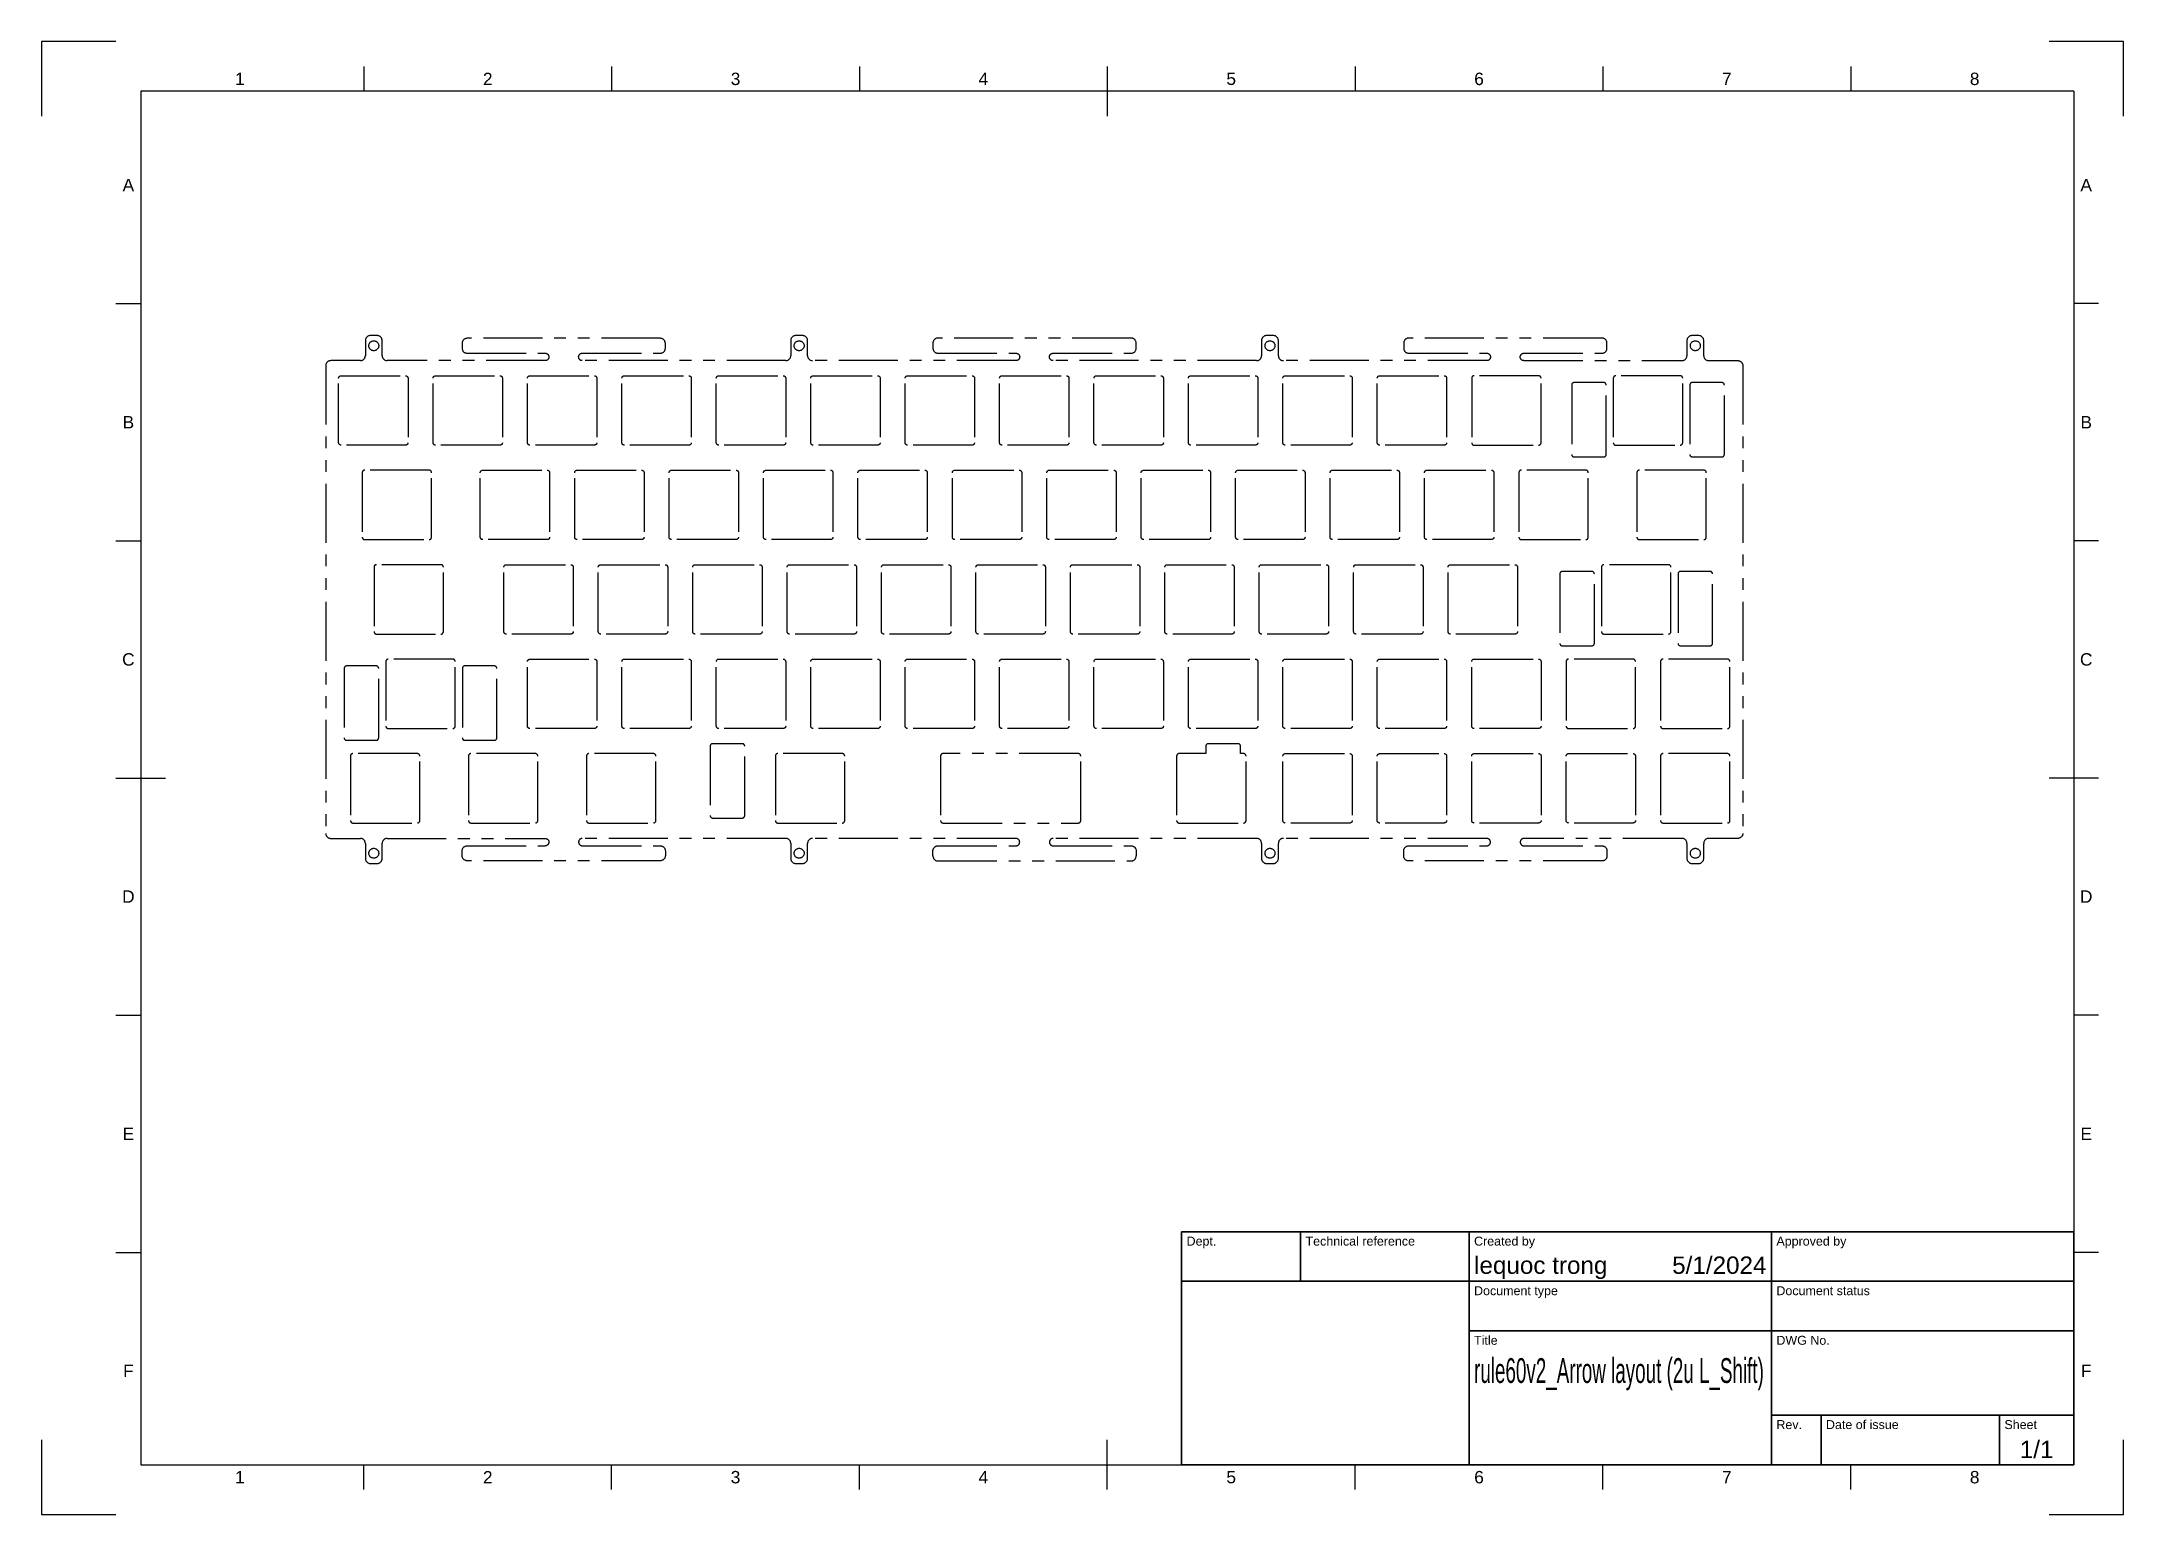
# Model space of a CAD drawing. Header units: millimetres. Extents: x 0 to 420, y 0 to 297.
import ezdxf
from ezdxf.enums import TextEntityAlignment as Align

# ---------------------------------------------------------------- set-up
doc = ezdxf.new("R2010")
doc.units = ezdxf.units.MM
doc.header["$LTSCALE"] = 0.75
doc.linetypes.add('PHANTOM2', pattern=[31.75, 15.875, -3.175, 3.175, -3.175, 3.175, -3.175])
for name, color, linetype, lineweight in [('BORDER', 7, 'Continuous', 25), ('Reference', 7, 'PHANTOM2', 25), ('TITLEBLOCK', 7, 'Continuous', 35)]:
    doc.layers.add(name, color=color, linetype=linetype, lineweight=lineweight)
doc.styles.add('FusionTitle', font='arial.ttf')

# ---------------------------------------------------------------- blocks, each defined once
blk = doc.blocks.new('ISO_A3_SHEET')
at = {"layer": 'BORDER'}
for p, q in [((65, 292), (65, 287)), ((115, 292), (115, 287)), ((165, 292), (165, 287)), ((215, 292), (215, 282)), ((265, 292), (265, 287)), ((315, 292), (315, 287)), ((365, 292), (365, 287)), ((410, 287), (20, 287)), ((20, 287), (20, 10)), ((410, 287), (410, 10)), ((15, 244.16666), (20, 244.16666)), ((415, 244.16666), (410, 244.16666)), ((15, 196.33333), (20, 196.33333)), ((415, 196.33333), (410, 196.33333)), ((15, 148.5), (25, 148.5)), ((415, 148.5), (405, 148.5)), ((15, 100.66667), (20, 100.66667)), ((415, 100.66667), (410, 100.66667)), ((15, 52.83334), (20, 52.83334)), ((415, 52.83334), (410, 52.83334)), ((215, 5), (215, 15)), ((20, 10), (410, 10)), ((65, 5), (65, 10)), ((115, 5), (115, 10)), ((165, 5), (165, 10)), ((265, 5), (265, 10)), ((315, 5), (315, 10)), ((365, 5), (365, 10))]:
    blk.add_line(p, q, dxfattribs=at)
at = {"layer": 'Defpoints'}
for p, q in [((15, 297), (0, 297)), ((0, 297), (0, 282)), ((420, 297), (405, 297)), ((420, 282), (420, 297)), ((0, 15), (0, 0)), ((420, 0), (420, 15)), ((0, 0), (15, 0)), ((405, 0), (420, 0))]:
    blk.add_line(p, q, dxfattribs=at)
at = {"layer": 'BORDER', "style": 'FusionTitle'}
for s, p in [('1', (40, 289.5)), ('2', (90, 289.5)), ('3', (140, 289.5)), ('4', (190, 289.5)), ('5', (240, 289.5)), ('6', (290, 289.5)), ('7', (340, 289.5)), ('8', (390, 289.5)), ('A', (17.5, 268.08333)), ('A', (412.5, 268.08333)), ('B', (17.5, 220.25)), ('B', (412.5, 220.25)), ('C', (17.5, 172.41667)), ('C', (412.5, 172.41667)), ('D', (17.5, 124.58334)), ('D', (412.5, 124.58334)), ('E', (17.5, 76.75001)), ('E', (412.5, 76.75001)), ('F', (17.5, 28.91668)), ('F', (412.5, 28.91668)), ('1', (40, 7.5)), ('2', (90, 7.5)), ('3', (140, 7.5)), ('4', (190, 7.5)), ('5', (240, 7.5)), ('6', (290, 7.5)), ('7', (340, 7.5)), ('8', (390, 7.5))]:
    blk.add_text(s, height=2.5, dxfattribs=at).set_placement(p, align=Align.MIDDLE)
blk = doc.blocks.new('ISO_TITLEBLOCK')
at = {"layer": 'TITLEBLOCK'}
for p, q in [((0, 47), (-180, 47)), ((-180, 47), (-180, 0)), ((-156, 37), (-156, 47)), ((-122, 0), (-122, 47)), ((-61, 0), (-61, 47)), ((0, 0), (0, 47)), ((-180, 37), (0, 37)), ((-122, 27), (0, 27)), ((-61, 10), (0, 10)), ((-51, 0), (-51, 10)), ((-15, 0), (-15, 10)), ((-180, 0), (0, 0))]:
    blk.add_line(p, q, dxfattribs=at)
at = {"layer": 'TITLEBLOCK', "style": 'FusionTitle'}
for s, p in [('Dept.', (-179, 46)), ('Technical reference', (-155, 46)), ('Created by', (-121, 46)), ('Approved by', (-60, 46)), ('Document type', (-121, 36)), ('Document status', (-60, 36)), ('Title', (-121, 26)), ('DWG No.', (-60, 26)), ('Rev.', (-60, 9)), ('Date of issue', (-50, 9)), ('Sheet', (-14, 9))]:
    blk.add_text(s, height=1.8, dxfattribs=at).set_placement(p, align=Align.TOP_LEFT)
for tag, height, p in [('DEPT', 3.5, (-179, 42)), ('TECHNICAL_REFERENCE', 3.5, (-155, 42)), ('CREATED_BY', 3.5, (-121, 42)), ('APPROVED_BY', 3.5, (-60, 42)), ('DOCUMENT_TYPE', 3.5, (-121, 32)), ('DOCUMENT_STATUS', 3.5, (-60, 32)), ('TITLE_1', 5, (-121, 21.5)), ('TITLE_2', 5, (-121, 14)), ('TITLE_3', 5, (-121, 6.5)), ('DATE_OF_ISSUE', 3.5, (-50, 5))]:
    blk.add_attdef(tag, text='', height=height, dxfattribs=at).set_placement(p, align=Align.TOP_LEFT)
for tag, p in [('CREATED_DATE', (-62, 42)), ('APPROVED_DATE', (-0.99, 42))]:
    blk.add_attdef(tag, text='', height=3.5, dxfattribs=at).set_placement(p, align=Align.TOP_RIGHT)
for tag, height, p in [('DRAWING_NUMBER', 5, (-30.5, 19.75)), ('REV', 3.5, (-56, 4.85)), ('SHEET', 3.5, (-7.5, 4.85))]:
    blk.add_attdef(tag, text='', height=height, dxfattribs=at).set_placement(p, align=Align.TOP_CENTER)

msp = doc.modelspace()

# ---------------------------------------------------------------- linework, layer by layer
at = {"layer": 'Reference'}
for p, q in [((65.311771, 236.720115), (65.311771, 233.668512)), ((67.711771, 237.720115), (66.311771, 237.720115)), ((68.711771, 233.668512), (68.711771, 236.720115)), ((84.838314, 236.168512), (84.838314, 235.168512)), ((124.838314, 237.168512), (85.838314, 237.168512)), ((125.838314, 235.168512), (125.838314, 236.168512)), ((151.13306, 236.720115), (151.13306, 233.668512)), ((153.53306, 237.720115), (152.13306, 237.720115)), ((154.53306, 233.668512), (154.53306, 236.720115)), ((179.826443, 236.220115), (179.826443, 235.168512)), ((219.826443, 237.220115), (180.826443, 237.220115)), ((220.826443, 235.168512), (220.826443, 236.220115)), ((246.121188, 236.720115), (246.121188, 233.668512)), ((248.521188, 237.720115), (247.121188, 237.720115)), ((249.521188, 233.668512), (249.521188, 236.720115)), ((274.814573, 236.220115), (274.814573, 235.168512)), ((314.814573, 237.220115), (275.814573, 237.220115)), ((315.814573, 235.168512), (315.814573, 236.220115)), ((331.942476, 236.720115), (331.942476, 233.668512)), ((334.342476, 237.720115), (332.942476, 237.720115)), ((335.342476, 233.668512), (335.342476, 236.720115)), ((57.319018, 231.668512), (57.319018, 137.321911)), ((64.311771, 232.668512), (58.319018, 232.668512)), ((101.588314, 232.668512), (69.711771, 232.668512)), ((85.838314, 234.168512), (101.588314, 234.168512)), ((109.088314, 234.168512), (124.838314, 234.168512)), ((150.13306, 232.668512), (109.088314, 232.668512)), ((196.576443, 232.668512), (155.53306, 232.668512)), ((180.826443, 234.168512), (196.576443, 234.168512)), ((204.076443, 234.168512), (219.826443, 234.168512)), ((245.121188, 232.668512), (204.076443, 232.668512)), ((291.564573, 232.668512), (250.521188, 232.668512)), ((275.814573, 234.168512), (291.564573, 234.168512)), ((299.064573, 234.168512), (314.814573, 234.168512)), ((299.064573, 232.668512), (330.942476, 232.668512)), ((336.342477, 232.668512), (342.219018, 232.668512)), ((343.219018, 231.668511), (343.218959, 137.32191)), ((59.919906, 216.122158), (59.919906, 229.121433)), ((60.419906, 229.621433), (73.418878, 229.621433)), ((73.918878, 229.121433), (73.918878, 216.122007)), ((78.969826, 216.122221), (78.969826, 229.121496)), ((79.469826, 229.621496), (92.468798, 229.621496)), ((92.968798, 229.121496), (92.968798, 216.12207)), ((98.019826, 216.122221), (98.019826, 229.121496)), ((98.519826, 229.621496), (111.518798, 229.621496)), ((112.018798, 229.121496), (112.018798, 216.12207)), ((117.069826, 216.122221), (117.069826, 229.121496)), ((117.569826, 229.621496), (130.568798, 229.621496)), ((131.068798, 229.121496), (131.068798, 216.12207)), ((136.119746, 216.122284), (136.119746, 229.121559)), ((136.619746, 229.621559), (149.618718, 229.621559)), ((150.118718, 229.121559), (150.118718, 216.122133)), ((155.169746, 216.122284), (155.169746, 229.121559)), ((155.669746, 229.621559), (168.668718, 229.621559)), ((169.168718, 229.121559), (169.168718, 216.122133)), ((174.218126, 216.122158), (174.218126, 229.121433)), ((174.718126, 229.621433), (187.717098, 229.621433)), ((188.217098, 229.121433), (188.217098, 216.122007)), ((193.268046, 216.122221), (193.268046, 229.121496)), ((193.768046, 229.621496), (206.767018, 229.621496)), ((207.267018, 229.121496), (207.267018, 216.12207)), ((212.318046, 216.122221), (212.318046, 229.121496)), ((212.818046, 229.621496), (225.817018, 229.621496)), ((226.317018, 229.121496), (226.317018, 216.12207)), ((231.370126, 216.122221), (231.370126, 229.121496)), ((231.870126, 229.621496), (244.869098, 229.621496)), ((245.369098, 229.121496), (245.369098, 216.12207)), ((250.420046, 216.122284), (250.420046, 229.121559)), ((250.920046, 229.621559), (263.919018, 229.621559)), ((264.419018, 229.121559), (264.419018, 216.122133)), ((269.470046, 216.122284), (269.470046, 229.121559)), ((269.970046, 229.621559), (282.969018, 229.621559)), ((283.469018, 229.121559), (283.469018, 216.122133)), ((288.520046, 229.121559), (288.520046, 216.122133)), ((302.019018, 229.621559), (289.020046, 229.621559)), ((302.519018, 216.122284), (302.519018, 229.121559)), ((308.694285, 227.75148), (308.694285, 213.75148)), ((315.156285, 228.25148), (309.194285, 228.25148)), ((315.656285, 213.75148), (315.656285, 227.75148)), ((317.094813, 229.121496), (317.094813, 216.12207)), ((330.593785, 229.621496), (317.594813, 229.621496)), ((331.093785, 216.122221), (331.093785, 229.121496)), ((332.532285, 227.75148), (332.532285, 213.75148)), ((338.994285, 228.25148), (333.032285, 228.25148)), ((339.494285, 213.75148), (339.494285, 227.75148)), ((73.418872, 215.622007), (60.4199, 215.622158)), ((92.468792, 215.62207), (79.46982, 215.622221)), ((111.518792, 215.62207), (98.51982, 215.622221)), ((130.568792, 215.62207), (117.56982, 215.622221)), ((149.618712, 215.622133), (136.61974, 215.622284)), ((168.668712, 215.622133), (155.66974, 215.622284)), ((187.717092, 215.622007), (174.71812, 215.622158)), ((206.767012, 215.62207), (193.76804, 215.622221)), ((225.817012, 215.62207), (212.81804, 215.622221)), ((244.869092, 215.62207), (231.87012, 215.622221)), ((263.919012, 215.622133), (250.92004, 215.622284)), ((282.969012, 215.622133), (269.97004, 215.622284)), ((289.020052, 215.622133), (302.019024, 215.622284)), ((317.594819, 215.62207), (330.593791, 215.622221)), ((64.682313, 210.071496), (64.682313, 197.07207)), ((78.181285, 210.571496), (65.182313, 210.571496)), ((78.681285, 197.072221), (78.681285, 210.071496)), ((88.494826, 197.072221), (88.494826, 210.071496)), ((88.994826, 210.571496), (101.993798, 210.571496)), ((102.493798, 210.071496), (102.493798, 197.07207)), ((107.544826, 197.072221), (107.544826, 210.071496)), ((108.044826, 210.571496), (121.043798, 210.571496)), ((121.543798, 210.071496), (121.543798, 197.07207)), ((126.594826, 197.072221), (126.594826, 210.071496)), ((127.094826, 210.571496), (140.093798, 210.571496)), ((140.593798, 210.071496), (140.593798, 197.07207)), ((145.644746, 197.072284), (145.644746, 210.071559)), ((146.144746, 210.571559), (159.143718, 210.571559)), ((159.643718, 210.071559), (159.643718, 197.072133)), ((164.694746, 197.072284), (164.694746, 210.071559)), ((165.194746, 210.571559), (178.193718, 210.571559)), ((178.693718, 210.071559), (178.693718, 197.072133)), ((183.743126, 197.072158), (183.743126, 210.071433)), ((184.243126, 210.571433), (197.242098, 210.571433)), ((197.742098, 210.071433), (197.742098, 197.072007)), ((202.793046, 197.072221), (202.793046, 210.071496)), ((203.293046, 210.571496), (216.292018, 210.571496)), ((216.792018, 210.071496), (216.792018, 197.07207)), ((221.843046, 197.072221), (221.843046, 210.071496)), ((222.343046, 210.571496), (235.342018, 210.571496)), ((235.842018, 210.071496), (235.842018, 197.07207)), ((240.895126, 197.072221), (240.895126, 210.071496)), ((241.395126, 210.571496), (254.394098, 210.571496)), ((254.894098, 210.071496), (254.894098, 197.07207)), ((259.945046, 197.072284), (259.945046, 210.071559)), ((260.445046, 210.571559), (273.444018, 210.571559)), ((273.944018, 210.071559), (273.944018, 197.072133)), ((278.995046, 197.072284), (278.995046, 210.071559)), ((279.495046, 210.571559), (292.494018, 210.571559)), ((292.994018, 210.071559), (292.994018, 197.072133)), ((298.045046, 210.071559), (298.045046, 197.072133)), ((311.544018, 210.571559), (298.545046, 210.571559)), ((309.194285, 213.25148), (315.156285, 213.25148)), ((312.044018, 197.072284), (312.044018, 210.071559)), ((321.857153, 210.071496), (321.857153, 197.07207)), ((335.356125, 210.571496), (322.357153, 210.571496)), ((333.032285, 213.25148), (338.994285, 213.25148)), ((335.856125, 197.072221), (335.856125, 210.071496)), ((65.182319, 196.57207), (78.181291, 196.572221)), ((101.993792, 196.57207), (88.99482, 196.572221)), ((121.043792, 196.57207), (108.04482, 196.572221)), ((140.093792, 196.57207), (127.09482, 196.572221)), ((159.143712, 196.572133), (146.14474, 196.572284)), ((178.193712, 196.572133), (165.19474, 196.572284)), ((197.242092, 196.572007), (184.24312, 196.572158)), ((216.292012, 196.57207), (203.29304, 196.572221)), ((235.342012, 196.57207), (222.34304, 196.572221)), ((254.394092, 196.57207), (241.39512, 196.572221)), ((273.444012, 196.572133), (260.44504, 196.572284)), ((292.494012, 196.572133), (279.49504, 196.572284)), ((298.545052, 196.572133), (311.544024, 196.572284)), ((322.357159, 196.57207), (335.356131, 196.572221)), ((67.062183, 191.021496), (67.062183, 178.02207)), ((80.561155, 191.521496), (67.562183, 191.521496)), ((81.061155, 178.022221), (81.061155, 191.021496)), ((93.257326, 178.022221), (93.257326, 191.021496)), ((93.757326, 191.521496), (106.756298, 191.521496)), ((107.256298, 191.021496), (107.256298, 178.02207)), ((112.307326, 178.022221), (112.307326, 191.021496)), ((112.807326, 191.521496), (125.806298, 191.521496)), ((126.306298, 191.021496), (126.306298, 178.02207)), ((131.357326, 178.022221), (131.357326, 191.021496)), ((131.857326, 191.521496), (144.856298, 191.521496)), ((145.356298, 191.021496), (145.356298, 178.02207)), ((150.407246, 178.022284), (150.407246, 191.021559)), ((150.907246, 191.521559), (163.906218, 191.521559)), ((164.406218, 191.021559), (164.406218, 178.022133)), ((169.457246, 178.022284), (169.457246, 191.021559)), ((169.957246, 191.521559), (182.956218, 191.521559)), ((183.456218, 191.021559), (183.456218, 178.022133)), ((188.505626, 178.022158), (188.505626, 191.021433)), ((189.005626, 191.521433), (202.004598, 191.521433)), ((202.504598, 191.021433), (202.504598, 178.022007)), ((207.555546, 178.022221), (207.555546, 191.021496)), ((208.055546, 191.521496), (221.054518, 191.521496)), ((221.554518, 191.021496), (221.554518, 178.02207)), ((226.605546, 178.022221), (226.605546, 191.021496)), ((227.105546, 191.521496), (240.104518, 191.521496)), ((240.604518, 191.021496), (240.604518, 178.02207)), ((245.657626, 178.022221), (245.657626, 191.021496)), ((246.157626, 191.521496), (259.156598, 191.521496)), ((259.656598, 191.021496), (259.656598, 178.02207)), ((264.707546, 178.022284), (264.707546, 191.021559)), ((265.207546, 191.521559), (278.206518, 191.521559)), ((278.706518, 191.021559), (278.706518, 178.022133)), ((283.757546, 178.022284), (283.757546, 191.021559)), ((284.257546, 191.521559), (297.256518, 191.521559)), ((297.756518, 191.021559), (297.756518, 178.022133)), ((306.313085, 189.65148), (306.313085, 175.65148)), ((312.775085, 190.15148), (306.813085, 190.15148)), ((313.275085, 175.65148), (313.275085, 189.65148)), ((314.713613, 191.021496), (314.713613, 178.02207)), ((328.212585, 191.521496), (315.213613, 191.521496)), ((328.712585, 178.022221), (328.712585, 191.021496)), ((330.151085, 189.65148), (330.151085, 175.65148)), ((336.613085, 190.15148), (330.651085, 190.15148)), ((337.113085, 175.65148), (337.113085, 189.65148)), ((67.562189, 177.52207), (80.561161, 177.522221)), ((106.756292, 177.52207), (93.75732, 177.522221)), ((125.806292, 177.52207), (112.80732, 177.522221)), ((144.856292, 177.52207), (131.85732, 177.522221)), ((163.906212, 177.522133), (150.90724, 177.522284)), ((182.956212, 177.522133), (169.95724, 177.522284)), ((202.004592, 177.522007), (189.00562, 177.522158)), ((221.054512, 177.52207), (208.05554, 177.522221)), ((240.104512, 177.52207), (227.10554, 177.522221)), ((259.156592, 177.52207), (246.15762, 177.522221)), ((278.206512, 177.522133), (265.20754, 177.522284)), ((297.256512, 177.522133), (284.25754, 177.522284)), ((315.213619, 177.52207), (328.212591, 177.522221)), ((82.943825, 172.471396), (69.944853, 172.471396)), ((98.519826, 172.471396), (111.518798, 172.471396)), ((117.569826, 172.471396), (130.568798, 172.471396)), ((136.619826, 172.471396), (149.618798, 172.471396)), ((155.669746, 172.471459), (168.668718, 172.471459)), ((174.719746, 172.471459), (187.718718, 172.471459)), ((193.768126, 172.471333), (206.767098, 172.471333)), ((212.818046, 172.471396), (225.817018, 172.471396)), ((231.868046, 172.471396), (244.867018, 172.471396)), ((250.920126, 172.471396), (263.919098, 172.471396)), ((269.970046, 172.471459), (282.969018, 172.471459)), ((289.020046, 172.471459), (302.019018, 172.471459)), ((306.813085, 175.15148), (312.775085, 175.15148)), ((321.069018, 172.471459), (308.070046, 172.471459)), ((340.118938, 172.471396), (327.119966, 172.471396)), ((330.651085, 175.15148), (336.613085, 175.15148)), ((61.044325, 170.60138), (61.044325, 156.60138)), ((67.506325, 171.10138), (61.544325, 171.10138)), ((68.006325, 156.60138), (68.006325, 170.60138)), ((69.444853, 171.971396), (69.444853, 158.97197)), ((83.443825, 158.972121), (83.443825, 171.971396)), ((84.882325, 170.60138), (84.882325, 156.60138)), ((91.344325, 171.10138), (85.382325, 171.10138)), ((91.844325, 156.60138), (91.844325, 170.60138)), ((98.019826, 158.972121), (98.019826, 171.971396)), ((112.018798, 171.971396), (112.018798, 158.97197)), ((117.069826, 158.972121), (117.069826, 171.971396)), ((131.068798, 171.971396), (131.068798, 158.97197)), ((136.119826, 158.972121), (136.119826, 171.971396)), ((150.118798, 171.971396), (150.118798, 158.97197)), ((155.169746, 158.972184), (155.169746, 171.971459)), ((169.168718, 171.971459), (169.168718, 158.972033)), ((169.169375, 170.692298), (169.169375, 160.251143)), ((174.219746, 158.972184), (174.219746, 171.971459)), ((188.218718, 171.971459), (188.218718, 158.972033)), ((193.268126, 158.972058), (193.268126, 171.971333)), ((207.267098, 171.971333), (207.267098, 158.971907)), ((212.318046, 158.972121), (212.318046, 171.971396)), ((226.317018, 171.971396), (226.317018, 158.97197)), ((231.368046, 158.972121), (231.368046, 171.971396)), ((245.367018, 171.971396), (245.367018, 158.97197)), ((250.420126, 158.972121), (250.420126, 171.971396)), ((264.419098, 171.971396), (264.419098, 158.97197)), ((269.470046, 158.972184), (269.470046, 171.971459)), ((283.469018, 171.971459), (283.469018, 158.972033)), ((288.520046, 158.972184), (288.520046, 171.971459)), ((302.519018, 171.971459), (302.519018, 158.972033)), ((307.570046, 171.971459), (307.570046, 158.972033)), ((321.569018, 158.972184), (321.569018, 171.971459)), ((326.619966, 171.971396), (326.619966, 158.97197)), ((340.618938, 158.972121), (340.618938, 171.971396)), ((61.544325, 156.10138), (67.506325, 156.10138)), ((69.944859, 158.47197), (82.943831, 158.472121)), ((85.382325, 156.10138), (91.344325, 156.10138)), ((111.518792, 158.47197), (98.51982, 158.472121)), ((130.568792, 158.47197), (117.56982, 158.472121)), ((141.344035, 155.421821), (135.382035, 155.421821)), ((149.618792, 158.47197), (136.61982, 158.472121)), ((168.668712, 158.472033), (155.66974, 158.472184)), ((187.718712, 158.472033), (174.71974, 158.472184)), ((206.767092, 158.471907), (193.76812, 158.472058)), ((225.817012, 158.47197), (212.81804, 158.472121)), ((244.867012, 158.47197), (231.86804, 158.472121)), ((241.382035, 155.421821), (235.382035, 155.421821)), ((263.919092, 158.47197), (250.92012, 158.472121)), ((282.969012, 158.472033), (269.97004, 158.472184)), ((302.019012, 158.472033), (289.02004, 158.472184)), ((308.070052, 158.472033), (321.069024, 158.472184)), ((327.119972, 158.47197), (340.118944, 158.472121)), ((62.301063, 152.921496), (62.301063, 139.92207)), ((75.800035, 153.421496), (62.801063, 153.421496)), ((76.300035, 139.922221), (76.300035, 152.921496)), ((86.112153, 152.921496), (86.112153, 139.92207)), ((99.611125, 153.421496), (86.612153, 153.421496)), ((100.111125, 139.922221), (100.111125, 152.921496)), ((109.926153, 152.921496), (109.926153, 139.92207)), ((123.425125, 153.421496), (110.426153, 153.421496)), ((123.925125, 139.922221), (123.925125, 152.921496)), ((134.882035, 154.921821), (134.882035, 140.921821)), ((141.844035, 140.921821), (141.844035, 154.921821)), ((148.029176, 152.921496), (148.029176, 139.92207)), ((161.528148, 153.421496), (148.529176, 153.421496)), ((162.028148, 139.922221), (162.028148, 152.921496)), ((181.363035, 152.921821), (181.363035, 139.921821)), ((209.152036, 153.421821), (181.863035, 153.421821)), ((209.652036, 139.921821), (209.652036, 152.921821)), ((228.989602, 152.921821), (228.989602, 139.921821)), ((234.882035, 153.421821), (229.489602, 153.421821)), ((234.882035, 154.921821), (234.882035, 153.421208)), ((241.882035, 153.421821), (241.882035, 154.921821)), ((242.489602, 153.421821), (241.882035, 153.421821)), ((242.989602, 139.921821), (242.989602, 152.921821)), ((250.420126, 139.922221), (250.420126, 152.921496)), ((250.920126, 153.421496), (263.919098, 153.421496)), ((264.419098, 152.921496), (264.419098, 139.92207)), ((269.472206, 139.922221), (269.472206, 152.921496)), ((269.972206, 153.421496), (282.971178, 153.421496)), ((283.471178, 152.921496), (283.471178, 139.92207)), ((288.522126, 139.922284), (288.522126, 152.921559)), ((289.022126, 153.421559), (302.021098, 153.421559)), ((302.521098, 152.921559), (302.521098, 139.922133)), ((307.572126, 139.922284), (307.572126, 152.921559)), ((308.072126, 153.421559), (321.071098, 153.421559)), ((321.571098, 152.921559), (321.571098, 139.922133)), ((326.622126, 152.921559), (326.622126, 139.922133)), ((340.121098, 153.421559), (327.122126, 153.421559)), ((340.621098, 139.922284), (340.621098, 152.921559)), ((62.801069, 139.42207), (75.800041, 139.422221)), ((86.612159, 139.42207), (99.611131, 139.422221)), ((110.426159, 139.42207), (123.425131, 139.422221)), ((135.382035, 140.421821), (141.344035, 140.421821)), ((148.529182, 139.42207), (161.528154, 139.422221)), ((181.863035, 139.421821), (209.152036, 139.421821)), ((229.489602, 139.421821), (242.489602, 139.421821)), ((263.919092, 139.42207), (250.92012, 139.422221)), ((282.971172, 139.42207), (269.9722, 139.422221)), ((302.021092, 139.422133), (289.02212, 139.422284)), ((321.071092, 139.422133), (308.07212, 139.422284)), ((327.122132, 139.422133), (340.121104, 139.422284)), ((58.319018, 136.321911), (64.312816, 136.321911)), ((65.311771, 135.321911), (65.311771, 132.270307)), ((68.711771, 132.270307), (68.711771, 135.321911)), ((69.711771, 136.321911), (101.588314, 136.321911)), ((85.838314, 134.821911), (101.588314, 134.821911)), ((150.13306, 136.321911), (109.088314, 136.321911)), ((109.088314, 134.821911), (124.838314, 134.821911)), ((151.13306, 135.321911), (151.13306, 132.270308)), ((154.53306, 132.270308), (154.53306, 135.321911)), ((196.576443, 136.321911), (155.53306, 136.321911)), ((180.826443, 134.821911), (196.576443, 134.821911)), ((245.121188, 136.321911), (204.076443, 136.321911)), ((204.076443, 134.821911), (219.826443, 134.821911)), ((246.121188, 135.321911), (246.121188, 132.270307)), ((249.521188, 132.270307), (249.521188, 135.321911)), ((291.564573, 136.321911), (250.521188, 136.321911)), ((275.814573, 134.821911), (291.564573, 134.821911)), ((330.943544, 136.321911), (299.064573, 136.321911)), ((299.064573, 134.821911), (314.814573, 134.821911)), ((331.942476, 135.321911), (331.942476, 132.270307)), ((335.342476, 132.270307), (335.342476, 135.321911)), ((342.218959, 136.321911), (336.342476, 136.321911)), ((66.311771, 131.270307), (67.711771, 131.270307)), ((84.838314, 132.821911), (84.838314, 133.821911)), ((124.838314, 131.821911), (85.838314, 131.821911)), ((125.838314, 133.821911), (125.838314, 132.821911)), ((152.13306, 131.270308), (153.53306, 131.270308)), ((179.826443, 132.821911), (179.826443, 133.821911)), ((180.826443, 131.770308), (219.826443, 131.770308)), ((220.826443, 133.821911), (220.826443, 132.821911)), ((247.121188, 131.270307), (248.521188, 131.270307)), ((274.814573, 132.770308), (274.814573, 133.821911)), ((314.814573, 131.770308), (275.814573, 131.770308)), ((315.814573, 133.821911), (315.814573, 132.821911)), ((332.942476, 131.270307), (334.342476, 131.270307))]:
    msp.add_line(p, q, dxfattribs=at)
for centre in [(67.011769, 235.668512), (152.833058, 235.668512), (247.821186, 235.668512), (333.642473, 235.668512), (67.011769, 133.32191), (152.833058, 133.321911), (247.821186, 133.32191), (333.642473, 133.32191)]:
    msp.add_circle(centre, 1, dxfattribs=at)
for centre, radius, start, end in [((66.311771, 236.720115), 1, 90, 180), ((67.711771, 236.720115), 1, 0, 90), ((85.838314, 236.168512), 1, 90, 180), ((124.838314, 236.168512), 1, 0, 90), ((152.13306, 236.720115), 1, 90, 180), ((153.53306, 236.720115), 1, 0, 90), ((180.826443, 236.220115), 1, 90, 180), ((219.826443, 236.220115), 1, 0, 90), ((247.121188, 236.720115), 1, 90, 180), ((248.521188, 236.720115), 1, 0, 90), ((275.814573, 236.220115), 1, 90, 180), ((314.814573, 236.220115), 1, 0, 90), ((332.942476, 236.720115), 1, 90, 180), ((334.342476, 236.720115), 1, 0, 90), ((58.319018, 231.668512), 1, 90, 180), ((64.311771, 233.668512), 1, 270, 0), ((69.711772, 233.668513), 1.000001, 180.000022, 269.999947), ((85.838314, 235.168512), 1, 180, 270), ((124.838314, 235.168512), 1, 270, 360), ((150.13306, 233.668512), 1, 270, 0), ((155.53306, 233.668512), 1, 180, 270), ((180.826443, 235.168512), 1, 180, 270), ((219.826443, 235.168512), 1, 270, 0), ((245.121188, 233.668512), 1, 270, 0), ((250.521188, 233.668512), 1, 180, 270), ((275.814573, 235.168512), 1, 180, 270), ((314.814573, 235.168512), 1, 270, 0), ((330.942476, 233.668512), 1, 270, 0), ((336.342477, 233.668513), 1.000001, 180.000023, 269.999939), ((289.020046, 229.121559), 0.5, 90, 180), ((302.019018, 229.121559), 0.5, 0, 90), ((309.194285, 227.75148), 0.5, 90, 180), ((315.156285, 227.75148), 0.5, 0, 90), ((317.594813, 229.121496), 0.5, 90, 180), ((330.593785, 229.121496), 0.5, 0, 90), ((333.032285, 227.75148), 0.5, 90, 180), ((338.994285, 227.75148), 0.5, 360, 90), ((289.020046, 216.122133), 0.5, 180, 270.000665), ((302.019018, 216.122284), 0.5, 270.000665, 360), ((317.594813, 216.12207), 0.5, 180, 270.000665), ((330.593785, 216.122221), 0.5, 270.000665, 0), ((65.182313, 210.071496), 0.5, 90, 180), ((78.181285, 210.071496), 0.5, 0, 90), ((298.545046, 210.071559), 0.5, 90, 180), ((309.194285, 213.75148), 0.5, 180, 270), ((311.544018, 210.071559), 0.5, 0, 90), ((315.156285, 213.75148), 0.5, 270, 0), ((322.357153, 210.071496), 0.5, 90, 180), ((333.032285, 213.75148), 0.5, 180, 270), ((335.356125, 210.071496), 0.5, 0, 90), ((338.994285, 213.75148), 0.5, 270, 0), ((65.182313, 197.07207), 0.5, 180, 270.000665), ((78.181285, 197.072221), 0.5, 270.000665, 360), ((298.545046, 197.072133), 0.5, 180, 270.000665), ((311.544018, 197.072284), 0.5, 270.000665, 360), ((322.357153, 197.07207), 0.5, 180, 270.000665), ((335.356125, 197.072221), 0.5, 270.000665, 360), ((67.562183, 191.021496), 0.5, 90, 180), ((80.561155, 191.021496), 0.5, 0, 90), ((306.813085, 189.65148), 0.5, 90, 180), ((312.775085, 189.65148), 0.5, 0, 90), ((315.213613, 191.021496), 0.5, 90, 180), ((328.212585, 191.021496), 0.5, 0, 90), ((330.651085, 189.65148), 0.5, 90, 180), ((336.613085, 189.65148), 0.5, 360, 90), ((67.562183, 178.02207), 0.5, 180, 270.000665), ((80.561155, 178.022221), 0.5, 270.000665, 0), ((315.213613, 178.02207), 0.5, 180, 270.000665), ((328.212585, 178.022221), 0.5, 270.000665, 0), ((69.944853, 171.971396), 0.5, 90, 180), ((82.943825, 171.971396), 0.5, 0, 90), ((306.813085, 175.65148), 0.5, 180, 270), ((308.070046, 171.971459), 0.5, 90, 180), ((312.775085, 175.65148), 0.5, 270, 0), ((321.069018, 171.971459), 0.5, 360, 90), ((327.119966, 171.971396), 0.5, 90, 180), ((330.651085, 175.65148), 0.5, 180, 270), ((336.613085, 175.65148), 0.5, 270, 0), ((340.118938, 171.971396), 0.5, 360, 90), ((61.544325, 170.60138), 0.5, 90, 180), ((67.506325, 170.60138), 0.5, 0, 90), ((85.382325, 170.60138), 0.5, 90, 180), ((91.344325, 170.60138), 0.5, 360, 90), ((61.544325, 156.60138), 0.5, 180, 270), ((67.506325, 156.60138), 0.5, 270, 0), ((69.944853, 158.97197), 0.5, 180, 270.000665), ((82.943825, 158.972121), 0.5, 270.000665, 0), ((85.382325, 156.60138), 0.5, 180, 270), ((91.344325, 156.60138), 0.5, 270, 0), ((135.382035, 154.921821), 0.5, 90, 180), ((141.344035, 154.921821), 0.5, 360, 90), ((235.382035, 154.921821), 0.5, 90, 180), ((241.382035, 154.921821), 0.5, 360, 90), ((308.070046, 158.972033), 0.5, 180, 270.000665), ((321.069018, 158.972184), 0.5, 270.000665, 0), ((327.119966, 158.97197), 0.5, 180, 270.000665), ((340.118938, 158.972121), 0.5, 270.000665, 0), ((62.801063, 152.921496), 0.5, 90, 180), ((75.800035, 152.921496), 0.5, 360, 90), ((86.612153, 152.921496), 0.5, 90, 180), ((99.611125, 152.921496), 0.5, 0, 90), ((110.426153, 152.921496), 0.5, 90, 180), ((123.425125, 152.921496), 0.5, 0, 90), ((148.529176, 152.921496), 0.5, 90, 180), ((161.528148, 152.921496), 0.5, 0, 90), ((181.863035, 152.921821), 0.5, 90, 180), ((209.152036, 152.921821), 0.5, 0, 90), ((229.489602, 152.921821), 0.5, 90, 180), ((242.489602, 152.921821), 0.5, 0, 90), ((327.122126, 152.921559), 0.5, 90, 180), ((340.121098, 152.921559), 0.5, 0, 90), ((62.801063, 139.92207), 0.5, 180, 270.000665), ((75.800035, 139.922221), 0.5, 270.000665, 0), ((86.612153, 139.92207), 0.5, 180, 270.000665), ((99.611125, 139.922221), 0.5, 270.000665, 0), ((110.426153, 139.92207), 0.5, 180, 270.000665), ((123.425125, 139.922221), 0.5, 270.000665, 360), ((135.382035, 140.921821), 0.5, 180, 270), ((141.344035, 140.921821), 0.5, 270, 0), ((148.529176, 139.92207), 0.5, 180, 270.000665), ((161.528148, 139.922221), 0.5, 270.000665, 360), ((181.863035, 139.921821), 0.5, 180, 270), ((209.152036, 139.921821), 0.5, 270, 0), ((229.489602, 139.921821), 0.5, 180, 270), ((242.489602, 139.921821), 0.5, 270, 0), ((327.122126, 139.922133), 0.5, 180, 270.000665), ((340.121098, 139.922284), 0.5, 270.000665, 360), ((58.319018, 137.321911), 1, 180, 270), ((64.311771, 135.321911), 1, 0, 90), ((69.711771, 135.321911), 1, 90.000001, 180), ((109.088314, 135.571911), 0.75, 89.999638, 270), ((150.13306, 135.321911), 1, 0, 90), ((155.53306, 135.321911), 1, 90, 180), ((196.57644, 135.571911), 0.75, 269.999743, 89.999743), ((204.076443, 135.571911), 0.75, 89.999638, 270), ((245.121188, 135.321911), 1, 0, 90), ((250.521188, 135.321911), 1, 90, 180), ((291.564569, 135.571911), 0.75, 269.999743, 89.999743), ((299.064573, 135.571911), 0.75, 89.999638, 270), ((330.942476, 135.321911), 1, 0, 90), ((336.342476, 135.321911), 1, 90.000006, 180), ((66.311771, 132.270307), 1, 180, 270), ((67.711771, 132.270307), 1, 270, 0), ((152.13306, 132.270308), 1, 180, 270), ((153.53306, 132.270308), 1, 270, 0), ((180.826443, 132.770308), 1, 180, 270), ((219.826443, 132.770308), 1, 270, 0), ((247.121188, 132.270307), 1, 180, 270), ((248.521188, 132.270307), 1, 270, 0), ((332.942476, 132.270307), 1, 180, 270), ((334.342476, 132.270307), 1, 270, 0)]:
    msp.add_arc(centre, radius, start, end, dxfattribs=at)
at = {"layer": 'Reference', "extrusion": (0, 0, -1)}
for centre, radius, start, end in [((-101.588316, 233.418512), 0.75, 90.000181, 270.000181), ((-109.088314, 233.418512), 0.75, 270.000515, 90), ((-196.576446, 233.418512), 0.75, 90.000181, 270.000182), ((-204.076443, 233.418512), 0.75, 270.000515, 90), ((-291.564575, 233.418512), 0.75, 90.000181, 270.00018), ((-299.064573, 233.418512), 0.75, 270.000515, 90), ((-342.219018, 231.668512), 1, 90.000006, 180.000036), ((-60.419906, 229.121433), 0.5, 0, 90), ((-73.418878, 229.121433), 0.5, 90, 180), ((-79.469826, 229.121496), 0.5, 360, 90), ((-92.468798, 229.121496), 0.5, 90, 180), ((-98.519826, 229.121496), 0.5, 360, 90), ((-111.518798, 229.121496), 0.5, 90, 180), ((-117.569826, 229.121496), 0.5, 0, 90), ((-130.568798, 229.121496), 0.5, 90, 180), ((-136.619746, 229.121559), 0.5, 0, 90), ((-149.618718, 229.121559), 0.5, 90, 180), ((-155.669746, 229.121559), 0.5, 360, 90), ((-168.668718, 229.121559), 0.5, 90, 180), ((-174.718126, 229.121433), 0.5, 0, 90), ((-187.717098, 229.121433), 0.5, 90, 180), ((-193.768046, 229.121496), 0.5, 0, 90), ((-206.767018, 229.121496), 0.5, 90, 180), ((-212.818046, 229.121496), 0.5, 360, 90), ((-225.817018, 229.121496), 0.5, 90, 180), ((-231.870126, 229.121496), 0.5, 0, 90), ((-244.869098, 229.121496), 0.5, 90, 180), ((-250.920046, 229.121559), 0.5, 0, 90), ((-263.919018, 229.121559), 0.5, 90, 180), ((-269.970046, 229.121559), 0.5, 0, 90), ((-282.969018, 229.121559), 0.5, 90, 180), ((-60.419906, 216.122158), 0.5, 270.000665, 360), ((-73.418878, 216.122007), 0.5, 180, 270.000665), ((-79.469826, 216.122221), 0.5, 270.000665, 360), ((-92.468798, 216.12207), 0.5, 180, 270.000665), ((-98.519826, 216.122221), 0.5, 270.000665, 0), ((-111.518798, 216.12207), 0.5, 180, 270.000665), ((-117.569826, 216.122221), 0.5, 270.000665, 360), ((-130.568798, 216.12207), 0.5, 180, 270.000665), ((-136.619746, 216.122284), 0.5, 270.000665, 360), ((-149.618718, 216.122133), 0.5, 180, 270.000665), ((-155.669746, 216.122284), 0.5, 270.000665, 0), ((-168.668718, 216.122133), 0.5, 180, 270.000665), ((-174.718126, 216.122158), 0.5, 270.000665, 0), ((-187.717098, 216.122007), 0.5, 180, 270.000665), ((-193.768046, 216.122221), 0.5, 270.000665, 0), ((-206.767018, 216.12207), 0.5, 180, 270.000665), ((-212.818046, 216.122221), 0.5, 270.000665, 0), ((-225.817018, 216.12207), 0.5, 180, 270.000665), ((-231.870126, 216.122221), 0.5, 270.000665, 0), ((-244.869098, 216.12207), 0.5, 180, 270.000665), ((-250.920046, 216.122284), 0.5, 270.000665, 0), ((-263.919018, 216.122133), 0.5, 180, 270.000665), ((-269.970046, 216.122284), 0.5, 270.000665, 360), ((-282.969018, 216.122133), 0.5, 180, 270.000665), ((-88.994826, 210.071496), 0.5, 0, 90), ((-101.993798, 210.071496), 0.5, 90, 180), ((-108.044826, 210.071496), 0.5, 0, 90), ((-121.043798, 210.071496), 0.5, 90, 180), ((-127.094826, 210.071496), 0.5, 0, 90), ((-140.093798, 210.071496), 0.5, 90, 180), ((-146.144746, 210.071559), 0.5, 0, 90), ((-159.143718, 210.071559), 0.5, 90, 180), ((-165.194746, 210.071559), 0.5, 0, 90), ((-178.193718, 210.071559), 0.5, 90, 180), ((-184.243126, 210.071433), 0.5, 0, 90), ((-197.242098, 210.071433), 0.5, 90, 180), ((-203.293046, 210.071496), 0.5, 360, 90), ((-216.292018, 210.071496), 0.5, 90, 180), ((-222.343046, 210.071496), 0.5, 0, 90), ((-235.342018, 210.071496), 0.5, 90, 180), ((-241.395126, 210.071496), 0.5, 360, 90), ((-254.394098, 210.071496), 0.5, 90, 180), ((-260.445046, 210.071559), 0.5, 360, 90), ((-273.444018, 210.071559), 0.5, 90, 180), ((-279.495046, 210.071559), 0.5, 0, 90), ((-292.494018, 210.071559), 0.5, 90, 180), ((-88.994826, 197.072221), 0.5, 270.000665, 0), ((-101.993798, 197.07207), 0.5, 180, 270.000665), ((-108.044826, 197.072221), 0.5, 270.000665, 0), ((-121.043798, 197.07207), 0.5, 180, 270.000665), ((-127.094826, 197.072221), 0.5, 270.000665, 360), ((-140.093798, 197.07207), 0.5, 180, 270.000665), ((-146.144746, 197.072284), 0.5, 270.000665, 360), ((-159.143718, 197.072133), 0.5, 180, 270.000665), ((-165.194746, 197.072284), 0.5, 270.000665, 0), ((-178.193718, 197.072133), 0.5, 180, 270.000665), ((-184.243126, 197.072158), 0.5, 270.000665, 360), ((-197.242098, 197.072007), 0.5, 180, 270.000665), ((-203.293046, 197.072221), 0.5, 270.000665, 0), ((-216.292018, 197.07207), 0.5, 180, 270.000665), ((-222.343046, 197.072221), 0.5, 270.000665, 0), ((-235.342018, 197.07207), 0.5, 180, 270.000665), ((-241.395126, 197.072221), 0.5, 270.000665, 0), ((-254.394098, 197.07207), 0.5, 180, 270.000665), ((-260.445046, 197.072284), 0.5, 270.000665, 0), ((-273.444018, 197.072133), 0.5, 180, 270.000665), ((-279.495046, 197.072284), 0.5, 270.000665, 0), ((-292.494018, 197.072133), 0.5, 180, 270.000665), ((-93.757326, 191.021496), 0.5, 0, 90), ((-106.756298, 191.021496), 0.5, 90, 180), ((-112.807326, 191.021496), 0.5, 0, 90), ((-125.806298, 191.021496), 0.5, 90, 180), ((-131.857326, 191.021496), 0.5, 0, 90), ((-144.856298, 191.021496), 0.5, 90, 180), ((-150.907246, 191.021559), 0.5, 0, 90), ((-163.906218, 191.021559), 0.5, 90, 180), ((-169.957246, 191.021559), 0.5, 0, 90), ((-182.956218, 191.021559), 0.5, 90, 180), ((-189.005626, 191.021433), 0.5, 360, 90), ((-202.004598, 191.021433), 0.5, 90, 180), ((-208.055546, 191.021496), 0.5, 360, 90), ((-221.054518, 191.021496), 0.5, 90, 180), ((-227.105546, 191.021496), 0.5, 0, 90), ((-240.104518, 191.021496), 0.5, 90, 180), ((-246.157626, 191.021496), 0.5, 0, 90), ((-259.156598, 191.021496), 0.5, 90, 180), ((-265.207546, 191.021559), 0.5, 360, 90), ((-278.206518, 191.021559), 0.5, 90, 180), ((-284.257546, 191.021559), 0.5, 0, 90), ((-297.256518, 191.021559), 0.5, 90, 180), ((-93.757326, 178.022221), 0.5, 270.000665, 0), ((-106.756298, 178.02207), 0.5, 180, 270.000665), ((-112.807326, 178.022221), 0.5, 270.000665, 360), ((-125.806298, 178.02207), 0.5, 180, 270.000665), ((-131.857326, 178.022221), 0.5, 270.000665, 360), ((-144.856298, 178.02207), 0.5, 180, 270.000665), ((-150.907246, 178.022284), 0.5, 270.000665, 0), ((-163.906218, 178.022133), 0.5, 180, 270.000665), ((-169.957246, 178.022284), 0.5, 270.000665, 0), ((-182.956218, 178.022133), 0.5, 180, 270.000665), ((-189.005626, 178.022158), 0.5, 270.000665, 0), ((-202.004598, 178.022007), 0.5, 180, 270.000665), ((-208.055546, 178.022221), 0.5, 270.000665, 0), ((-221.054518, 178.02207), 0.5, 180, 270.000665), ((-227.105546, 178.022221), 0.5, 270.000665, 360), ((-240.104518, 178.02207), 0.5, 180, 270.000665), ((-246.157626, 178.022221), 0.5, 270.000665, 360), ((-259.156598, 178.02207), 0.5, 180, 270.000665), ((-265.207546, 178.022284), 0.5, 270.000665, 0), ((-278.206518, 178.022133), 0.5, 180, 270.000665), ((-284.257546, 178.022284), 0.5, 270.000665, 0), ((-297.256518, 178.022133), 0.5, 180, 270.000665), ((-98.519826, 171.971396), 0.5, 0, 90), ((-111.518798, 171.971396), 0.5, 90, 180), ((-117.569826, 171.971396), 0.5, 360, 90), ((-130.568798, 171.971396), 0.5, 90, 180), ((-136.619826, 171.971396), 0.5, 0, 90), ((-149.618798, 171.971396), 0.5, 90, 180), ((-155.669746, 171.971459), 0.5, 0, 90), ((-168.668718, 171.971459), 0.5, 90, 180), ((-174.719746, 171.971459), 0.5, 0, 90), ((-187.718718, 171.971459), 0.5, 90, 180), ((-193.768126, 171.971333), 0.5, 360, 90), ((-206.767098, 171.971333), 0.5, 90, 180), ((-212.818046, 171.971396), 0.5, 0, 90), ((-225.817018, 171.971396), 0.5, 90, 180), ((-231.868046, 171.971396), 0.5, 0, 90), ((-244.867018, 171.971396), 0.5, 90, 180), ((-250.920126, 171.971396), 0.5, 0, 90), ((-263.919098, 171.971396), 0.5, 90, 180), ((-269.970046, 171.971459), 0.5, 0, 90), ((-282.969018, 171.971459), 0.5, 90, 180), ((-289.020046, 171.971459), 0.5, 0, 90), ((-302.019018, 171.971459), 0.5, 90, 180), ((-98.519826, 158.972121), 0.5, 270.000665, 360), ((-111.518798, 158.97197), 0.5, 180, 270.000665), ((-117.569826, 158.972121), 0.5, 270.000665, 0), ((-130.568798, 158.97197), 0.5, 180, 270.000665), ((-136.619826, 158.972121), 0.5, 270.000665, 0), ((-149.618798, 158.97197), 0.5, 180, 270.000665), ((-155.669746, 158.972184), 0.5, 270.000665, 360), ((-168.668718, 158.972033), 0.5, 180, 270.000665), ((-174.719746, 158.972184), 0.5, 270.000665, 360), ((-187.718718, 158.972033), 0.5, 180, 270.000665), ((-193.768126, 158.972058), 0.5, 270.000665, 0), ((-206.767098, 158.971907), 0.5, 180, 270.000665), ((-212.818046, 158.972121), 0.5, 270.000665, 0), ((-225.817018, 158.97197), 0.5, 180, 270.000665), ((-231.868046, 158.972121), 0.5, 270.000665, 360), ((-244.867018, 158.97197), 0.5, 180, 270.000665), ((-250.920126, 158.972121), 0.5, 270.000665, 0), ((-263.919098, 158.97197), 0.5, 180, 270.000665), ((-269.970046, 158.972184), 0.5, 270.000665, 360), ((-282.969018, 158.972033), 0.5, 180, 270.000665), ((-289.020046, 158.972184), 0.5, 270.000665, 360), ((-302.019018, 158.972033), 0.5, 180, 270.000665), ((-250.920126, 152.921496), 0.5, 0, 90), ((-263.919098, 152.921496), 0.5, 90, 180), ((-269.972206, 152.921496), 0.5, 0, 90), ((-282.971178, 152.921496), 0.5, 90, 180), ((-289.022126, 152.921559), 0.5, 0, 90), ((-302.021098, 152.921559), 0.5, 90, 180), ((-308.072126, 152.921559), 0.5, 0, 90), ((-321.071098, 152.921559), 0.5, 90, 180), ((-250.920126, 139.922221), 0.5, 270.000665, 360), ((-263.919098, 139.92207), 0.5, 180, 270.000665), ((-269.972206, 139.922221), 0.5, 270.000665, 0), ((-282.971178, 139.92207), 0.5, 180, 270.000665), ((-289.022126, 139.922284), 0.5, 270.000665, 0), ((-302.021098, 139.922133), 0.5, 180, 270.000665), ((-308.072126, 139.922284), 0.5, 270.000665, 360), ((-321.071098, 139.922133), 0.5, 180, 270.000665), ((-85.838314, 133.821911), 1, 0, 90), ((-101.588314, 135.571911), 0.75, 90, 270.000515), ((-124.838314, 133.821911), 1, 90, 180), ((-180.826443, 133.821911), 1, 0, 90), ((-219.826443, 133.821911), 1, 90, 180), ((-275.814573, 133.821911), 1, 0, 90), ((-314.814573, 133.821911), 1, 90, 180), ((-342.218959, 137.321911), 1, 180.000036, 269.999994), ((-85.838314, 132.821911), 1, 270, 0), ((-124.838314, 132.821911), 1, 180, 270), ((-275.814573, 132.770308), 1, 270, 0), ((-314.814573, 132.770308), 1, 180, 270)]:
    msp.add_arc(centre, radius, start, end, dxfattribs=at)

# ---------------------------------------------------------------- block references
at = {"layer": 'BORDER'}
msp.add_blockref('ISO_A3_SHEET', (0, 0), dxfattribs=at)
at = {"layer": 'TITLEBLOCK'}
ref = msp.add_blockref('ISO_TITLEBLOCK', (410, 10), dxfattribs=at)
ref.add_attrib('CREATED_DATE', '5/1/2024', dxfattribs={"height": 3.5, "style": 'FusionTitle'}).set_placement((348, 52), align=Align.TOP_RIGHT)
ref.add_attrib('SHEET', '1/1', dxfattribs={"height": 3.5, "style": 'FusionTitle'}).set_placement((402.5, 14.85), align=Align.TOP_CENTER)
ref.add_attrib('TITLE_1', 'rule60v2_Arrow layout (2u L_Shift)', dxfattribs={"height": 5, "style": 'FusionTitle', "width": 0.543727}).set_placement((289, 31.5), align=Align.TOP_LEFT)
ref.add_attrib('CREATED_BY', 'lequoc trong', dxfattribs={"height": 3.5, "style": 'FusionTitle'}).set_placement((289, 52), align=Align.TOP_LEFT)

doc.saveas('drawing.dxf')
